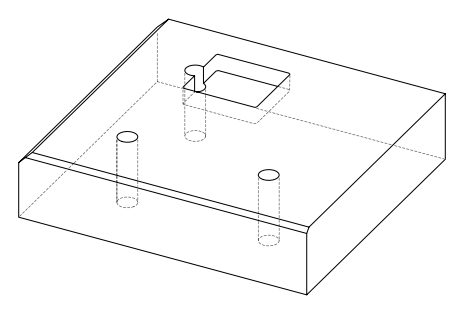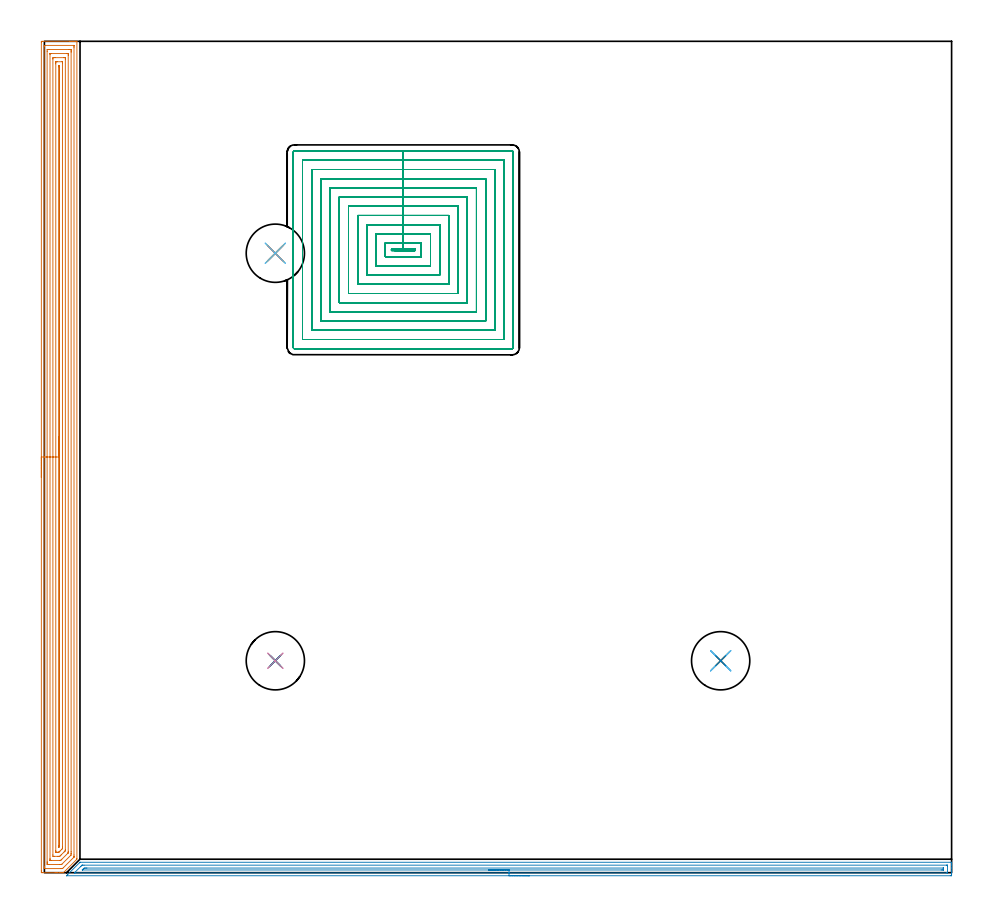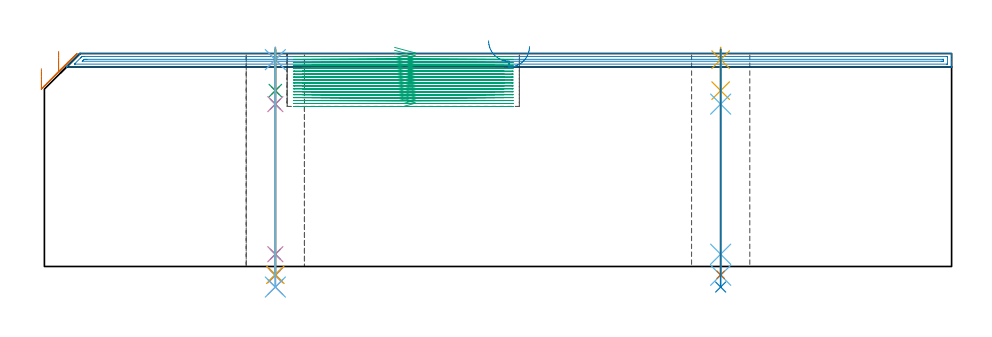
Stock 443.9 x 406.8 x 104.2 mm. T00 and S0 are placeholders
(PLAN: 18 operations, 14 tool changes, 132.6 min)
(1 AREA_MILL | FG_CHAMFER_SURFACE | UGT0205_001 | 22.92 min | 61578 mm3)
(2 AREA_MILL_1 | FG_CHAMFER_SURFACE_1 | UGT0205_001 | 10.49 min | 9333 mm3)
(3 MILL_RECTANGULAR_POCKET | POCKET_RECTANGULAR_STRAIGHT | NXT0201_008 | Follow Part, ap 1.5, ae 75% | 94.47 min | 301989 mm3)
(4 SPOT_DRILL | STEP1HOLE | NXT0321_9005460120000 | 0.05 min | 204 mm3)
(5 SPOT_DRILL_1 | STEP1HOLE_1 | NXT0321_9005460120000 | 0.05 min | 186 mm3)
(6 SPOT_DRILL_2 | STEP1HOLE_2 | NXT0321_9005460120000 | 0.05 min | 167 mm3)
(7 DRILL_BLIND_HOLE_INTO_CENTER | STEP1HOLE | NXT0301_092 | 0.08 min | 1703 mm3)
(8 GUN_DRILL_THROUGH_HOLE | STEP1HOLE | UGT0307_009 | 0.54 min | 9877 mm3)
(9 DRILL_TO_ENLARGE_THROUGH_HOLE | STEP1HOLE | NXT0301_104 | 0.44 min | 4213 mm3)
(10 DRILL_TO_ENLARGE_THROUGH_HOLE_1 | STEP1HOLE | UGT0301_392 | 0.47 min | 50398 mm3)
(11 DRILL_BLIND_HOLE_INTO_CENTER_1 | STEP1HOLE_1 | NXT0301_092 | 0.08 min | 1758 mm3)
(12 GUN_DRILL_THROUGH_HOLE_1 | STEP1HOLE_1 | UGT0307_009 | 0.54 min | 9811 mm3)
(13 DRILL_TO_ENLARGE_THROUGH_HOLE_2 | STEP1HOLE_1 | NXT0301_104 | 0.44 min | 4244 mm3)
(14 DRILL_TO_ENLARGE_THROUGH_HOLE_3 | STEP1HOLE_1 | UGT0301_392 | 0.47 min | 50401 mm3)
(15 DRILL_BLIND_HOLE_INTO_CENTER_2 | STEP1HOLE_2 | NXT0301_092 | 0.08 min | 1752 mm3)
(16 GUN_DRILL_THROUGH_HOLE_2 | STEP1HOLE_2 | UGT0307_009 | 0.54 min | 9848 mm3)
(17 DRILL_TO_ENLARGE_THROUGH_HOLE_4 | STEP1HOLE_2 | NXT0301_104 | 0.44 min | 4085 mm3)
(18 DRILL_TO_ENLARGE_THROUGH_HOLE_5 | STEP1HOLE_2 | UGT0301_392 | 0.47 min | 46463 mm3)
(TOOL UGT0205_001 | Chamfer Mill 20 x 3 x 45 deg. | D20 FL50 Z2)
(TOOL NXT0201_008 | ENDMILL 6mm [2P460-0600-NA 1630] | D6 FL26 Z6)
(TOOL NXT0321_9005460120000 | NC Spot Drill, 142deg, 12mm, Carbide, Uncoated | D12 PA142 FL30 Z2)
(TOOL NXT0301_092 | Carbide Drill 12.1mm [860.1-1210-061A1-MM 2214] | D12.1 PA140 FL77 Z2)
(TOOL UGT0307_009 | Gun Drill 12 mm | D12 PA130 FL24 Z1)
(TOOL NXT0301_104 | Carbide Drill 14mm [860.1-1400-112A1-MM 2214] | D14 PA140 FL123 Z2)
(TOOL UGT0301_392 | Twist Drill 28.5 mm | D28.5 PA118 FL165 Z2)
(OP 1 AREA_MILL)
G17 G21 G94 G90
T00 M6
G54
G17 G0 G90 X-1.5 Y193.4 S1061 M3
G43 Z114.2 H0
Z96.8
G94 G1 Y193.438 Z95.928 F250.
Y193.552 Z95.064
Y193.741 Z94.212
Y194.003 Z93.38
Y194.337 Z92.574
Y194.74 Z91.8
Y195.208 Z91.064
Y195.74 Z90.372
Y196.329 Z89.729
Y196.972 Z89.14
Y197.664 Z88.608
Y198.4 Z88.14
Y199.174 Z87.737
Y199.98 Z87.403
Y200.812 Z87.141
Y201.663 Z86.952
Y202.528 Z86.838
Y203.4 Z86.8
Y406.182
X-1.497 Y406.564 Z86.801
X-1.493 Y406.79 Z86.805
X-1.123 Y406.8 Z87.174
X12.289 Z100.584
X12.895 Z101.189
X13.436 Z101.733
X13.771 Z102.067
X14.312 Z102.608
X14.647 Z102.942
X15.317 Z103.617
X15.612 Z103.911
X15.757 Y406.798 Z104.049
X15.897 Y406.79 Z104.188
X15.9 Y406.629 Z104.2
Y6.871
X15.897 Y6.605 Z104.189
X15.747 Y6.447 Z104.047
X9.39 Y0.09 Z97.688
X9.307 Y0.01 Z97.604
X9.055 Y0. Z97.355
X8.308 Z96.608
X7.638 Z95.933
X6.427 Z94.724
X5.886 Z94.18
X5.28 Z93.576
X-1.123 Z87.174
X-1.493 Y0.01 Z86.805
X-1.497 Y0.236 Z86.801
X-1.5 Y0.618 Z86.8
Y1.002
Y203.4
X-0.086 Z88.214
X-0.085 Y404.23 Z88.215
X-0.084 Y404.396 Z88.216
X-0.079 Y404.758 Z88.221
X-0.071 Y404.79 Z88.229
X-0.005 Y404.794 Z88.295
X0.101 Y404.798 Z88.401
X0.233 Y404.8 Z88.533
X14.251 Y404.799 Z102.551
X14.423 Y404.795 Z102.723
X14.454 Y404.792 Z102.754
X14.479 Y404.787 Z102.779
X14.48 Y404.748 Z102.78
X14.484 Y404.562 Z102.784
X14.485 Y404.396 Z102.785
X14.486 Y403.667 Z102.786
Y8.657
X14.484 Y7.93 Z102.784
X14.482 Y7.764 Z102.782
X14.479 Y7.674 Z102.779
X14.473 Y7.634 Z102.773
X14.44 Y7.598 Z102.74
X14.329 Y7.481 Z102.629
X14.188 Y7.339 Z102.488
X9.254 Y2.404 Z97.554
X8.876 Y2.035 Z97.176
X8.854 Y2.015 Z97.154
X8.811 Y2.01 Z97.111
X8.712 Y2.005 Z97.012
X8.514 Y2.002 Z96.814
X8.034 Y2. Z96.334
X0.149 Y2.001 Z88.449
X-0.023 Y2.005 Z88.277
X-0.054 Y2.008 Z88.246
X-0.079 Y2.013 Z88.221
X-0.08 Y2.052 Z88.22
X-0.084 Y2.238 Z88.216
X-0.085 Y2.404 Z88.215
X-0.086 Y3.133 Z88.214
Y203.4
X1.328 Z89.628
X1.329 Y401.895 Z89.629
X1.334 Y402.609 Z89.634
X1.336 Y402.782 Z89.636
X1.505 Y402.79 Z89.805
X2.195 Y402.799 Z90.495
X12.019 Y402.8 Z100.319
X12.711 Y402.797 Z101.011
X12.895 Y402.79 Z101.195
X13.065 Y402.78 Z101.365
X13.068 Y402.609 Z101.368
X13.07 Y402.431 Z101.37
X13.071 Y401.716 Z101.371
Y401.536
Y10.264
X13.069 Y9.551 Z101.369
X13.068 Y9.374 Z101.368
X13.051 Y8.657 Z101.351
X12.974 Y8.576 Z101.274
X12.895 Y8.495 Z101.195
X8.552 Y4.152 Z96.852
X8.514 Y4.116 Z96.814
X8.422 Y4.033 Z96.722
X8.383 Y4.01 Z96.683
X8.342 Y4.007 Z96.642
X8.17 Y4.003 Z96.47
X7.825 Y4. Z96.125
X7.638 Z95.938
X2.381 Z90.681
X1.689 Y4.003 Z89.989
X1.505 Y4.01 Z89.805
X1.335 Y4.02 Z89.635
X1.332 Y4.191 Z89.632
X1.33 Y4.37 Z89.63
X1.329 Y5.084 Z89.629
X1.328 Y5.264 Z89.628
Y203.4
X2.743 Z91.043
Y400.453
X2.746 Y400.629 Z91.046
X2.75 Y400.767 Z91.05
X2.756 Y400.791 Z91.056
X2.778 Y400.794 Z91.078
X2.83 Y400.797 Z91.13
X3.257 Y400.8 Z91.557
X11.165 Z99.465
X11.566 Y400.79 Z99.866
X11.651 Y400.781 Z99.951
X11.654 Y400.722 Z99.954
X11.656 Y400.66 Z99.956
X11.657 Y400.298 Z99.957
Y399.929
Y10.444
X11.654 Y9.923 Z99.954
X11.65 Y9.737 Z99.95
X11.639 Y9.7 Z99.939
X11.604 Y9.66 Z99.904
X11.501 Y9.551 Z99.801
X8.514 Y6.563 Z96.814
X8.223 Y6.274 Z96.523
X8.025 Y6.082 Z96.325
X7.954 Y6.015 Z96.254
X7.851 Y6.009 Z96.151
X7.638 Y6.001 Z95.938
X3.235 Y6. Z91.535
X2.834 Y6.01 Z91.134
X2.749 Y6.019 Z91.049
X2.746 Y6.078 Z91.046
X2.744 Y6.14 Z91.044
X2.743 Y6.502 Z91.043
Y6.871
Y203.4
X4.157 Z92.457
Y398.143
X4.161 Y398.577 Z92.461
X4.164 Y398.785 Z92.464
X4.371 Y398.794 Z92.671
X5.01 Y398.799 Z93.31
X5.241 Y398.8 Z93.541
X9.623 Y398.798 Z97.923
X10.124 Y398.79 Z98.424
X10.236 Y398.78 Z98.536
X10.243 Y398.143 Z98.543
Y11.337
X10.24 Y10.903 Z98.54
X10.238 Y10.795 Z98.538
X10.235 Y10.745 Z98.535
X10.208 Y10.715 Z98.508
X10.106 Y10.608 Z98.406
X9.946 Y10.444 Z98.246
X9.665 Y10.163 Z97.965
X8.159 Y8.657 Z96.459
X7.895 Y8.395 Z96.195
X7.638 Y8.143 Z95.938
X7.513 Y8.023 Z95.813
X7.398 Y8.009 Z95.698
X6.762 Y8.002 Z95.062
X6.53 Y8. Z94.83
X4.777 Y8.002 Z93.077
X4.276 Y8.01 Z92.576
X4.164 Y8.02 Z92.464
X4.157 Y8.657 Z92.457
Y203.4
X5.571 Z93.871
Y395.783
X5.573 Y396.356 Z93.873
X5.575 Y396.673 Z93.875
X5.578 Y396.775 Z93.878
X5.669 Y396.79 Z93.969
X5.886 Y396.794 Z94.186
X6.327 Y396.799 Z94.627
X8.659 Z96.959
X8.775 Y396.795 Z97.075
X8.811 Y396.791 Z97.111
X8.822 Y396.787 Z97.122
X8.824 Y396.767 Z97.124
X8.826 Y396.677 Z97.126
X8.828 Y396.356 Z97.128
X8.829 Y396.035 Z97.129
Y12.803
X8.828 Y12.231 Z97.128
X8.826 Y11.913 Z97.126
X8.822 Y11.804 Z97.122
X8.817 Y11.777 Z97.117
X8.803 Y11.759 Z97.103
X8.766 Y11.717 Z97.066
X8.514 Y11.462 Z96.814
X8.453 Y11.4 Z96.753
X7.568 Y10.515 Z95.868
X7.496 Y10.444 Z95.796
X7.121 Y10.078 Z95.421
X7.07 Y10.03 Z95.37
X7.033 Y10.01 Z95.333
X6.979 Y10.007 Z95.279
X6.762 Y10.003 Z95.062
X6.321 Y10. Z94.621
X5.886 Z94.186
X5.741 Y10.001 Z94.041
X5.625 Y10.005 Z93.925
X5.589 Y10.009 Z93.889
X5.578 Y10.013 Z93.878
X5.576 Y10.032 Z93.876
X5.574 Y10.123 Z93.874
X5.572 Y10.444 Z93.872
X5.571 Y10.765 Z93.871
Y203.4
X6.985 Z95.285
X6.986 Y394.341 Z95.286
X6.989 Y394.569 Z95.289
X6.992 Y394.779 Z95.292
X7.087 Y394.79 Z95.387
X7.412 Y394.8 Z95.712
X7.413 Y394.799 Z95.713
X7.415 Y394.342 Z95.715
X7.414 Y13.352 Z95.714
X7.412 Y13.124 Z95.712
X7.408 Y12.906 Z95.708
X7.402 Y12.81 Z95.702
X7.37 Y12.776 Z95.67
X7.238 Y12.638 Z95.538
X7.147 Y12.549 Z95.447
X7.026 Y12.435 Z95.326
X6.992 Y12.415 Z95.292
X6.989 Y12.484 Z95.289
X6.987 Y12.572 Z95.287
X6.985 Y12.896 Z95.285
Y13.124
Y203.4
Y204.272 Z95.323
Y205.136 Z95.437
Y205.988 Z95.626
Y206.82 Z95.888
Y207.626 Z96.222
Y208.4 Z96.625
Y209.136 Z97.094
Y209.828 Z97.625
Y210.471 Z98.214
Y211.06 Z98.857
Y211.591 Z99.55
Y212.06 Z100.285
Y212.463 Z101.059
Y212.797 Z101.865
Y213.059 Z102.697
Y213.248 Z103.549
Y213.362 Z104.414
Y213.4 Z105.285
G0 Z114.2
M5
M2
(OP 2 AREA_MILL_1)
G17 G21 G94 G90
T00 M6
G54
G17 G0 G90 X237.35 Y-1.5 S1061 M3
G43 Z114.2 H0
Z107.6
G94 G1 X237.312 Z106.728 F250.
X237.198 Z105.864
X237.009 Z105.012
X236.747 Z104.18
X236.413 Z103.374
X236.01 Z102.6
X235.541 Z101.864
X235.01 Z101.172
X234.421 Z100.529
X233.778 Z99.94
X233.086 Z99.408
X232.35 Z98.94
X231.576 Z98.537
X230.77 Z98.203
X229.938 Z97.941
X229.086 Z97.752
X228.222 Z97.638
X227.35 Z97.6
X10.9
X10.832 Y-1.495 Z97.604
X10.819 Y-1.492 Z97.605
X10.832 Y-1.467 Z97.631
X11.419 Y-0.88 Z98.219
X17.127 Y4.827 Z103.926
X17.374 Y5.076 Z104.172
X17.382 Y5.084 Z104.18
X17.404 Y5.096 Z104.187
X17.687 Y5.1 Z104.2
X443.719
X443.89 Y5.097 Z104.188
X443.893 Y5.033 Z104.124
X443.9 Y4.597 Z103.697
Y4.312 Z103.411
Y3.587 Z102.682
Y2.331 Z101.428
Y0.907 Z100.002
Y0.279 Z99.375
Y-0.615 Z98.482
X443.898 Y-0.88 Z98.216
X443.893 Y-1.491 Z97.606
X443.885 Y-1.493 Z97.604
X443.272 Y-1.5 Z97.6
X227.35
Y-0.086 Z99.014
X15.005 Y-0.085 Z99.015
X14.906 Y-0.084 Z99.016
X14.71 Y-0.079 Z99.021
X14.684 Y-0.076 Z99.024
X14.695 Y-0.061 Z99.039
X14.724 Y-0.028 Z99.072
X14.763 Y0.013 Z99.113
X14.884 Y0.134 Z99.234
X17.687 Y2.937 Z102.037
X18.013 Y3.261 Z102.361
X18.343 Y3.587 Z102.687
X18.425 Y3.663 Z102.763
X18.453 Y3.679 Z102.779
X18.486 Y3.682 Z102.782
X18.581 Y3.684 Z102.784
X19.376 Y3.686 Z102.786
X441.484 Y3.685 Z102.785
X441.582 Y3.684 Z102.784
X441.78 Y3.68 Z102.78
X441.891 Y3.676 Z102.776
X441.894 Y3.646 Z102.746
X441.896 Y3.587 Z102.687
X441.9 Y3.171 Z102.271
X441.899 Y0.013 Z99.113
X441.898 Y-0.039 Z99.061
X441.894 Y-0.064 Z99.036
X441.891 Y-0.073 Z99.027
X441.877 Y-0.079 Z99.021
X441.681 Y-0.084 Z99.016
X441.582 Y-0.085 Z99.015
X227.35 Y-0.086 Z99.014
Y1.328 Z100.428
X18.634 Y1.329 Z100.429
X18.581 Y1.33 Z100.43
X18.556 Y1.332 Z100.432
X18.549 Y1.335 Z100.435
Y1.34 Z100.44
X18.556 Y1.354 Z100.454
X18.564 Y1.364 Z100.464
X18.581 Y1.382 Z100.482
X18.79 Y1.591 Z100.691
X19.001 Y1.8 Z100.9
X19.24 Y2.035 Z101.135
X19.475 Y2.264 Z101.364
X19.9 Y2.268 Z101.368
X20.369 Y2.271 Z101.371
X20.792
X439.695
X439.853 Y2.269 Z101.369
X439.878 Y2.268 Z101.368
X439.886 Y2.266 Z101.366
X439.89 Y2.249 Z101.349
X439.896 Y2.141 Z101.241
X439.899 Y2.004 Z101.104
X439.9 Y1.8 Z100.9
X439.899 Y1.597 Z100.697
X439.893 Y1.391 Z100.491
X439.89 Y1.338 Z100.438
X439.87 Y1.335 Z100.435
X439.813 Y1.332 Z100.432
X439.695 Y1.33 Z100.43
X439.273 Y1.329 Z100.429
X438.801 Y1.328 Z100.428
X227.35
X226.478 Z100.467
X225.613 Z100.58
X224.762 Z100.769
X223.93 Z101.032
X223.124 Z101.365
X222.35 Z101.768
X221.614 Z102.237
X220.922 Z102.768
X220.279 Z103.357
X219.69 Z104.001
X219.158 Z104.693
X218.69 Z105.428
X218.287 Z106.202
X217.953 Z107.008
X217.691 Z107.84
X217.502 Z108.692
X217.388 Z109.557
X217.35 Z110.428
G0 Z114.2
M5
M2
(OP 3 MILL_RECTANGULAR_POCKET)
G17 G21 G94 G90
T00 M6
G54
G17 G0 G90 X171.334 Y304.4 S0 M3
G43 Z114.2 H1
Z107.2
G94 G1 X181.4 Z104.503 F250.
Y305.1 Z104.315
X175.6 Z102.761
X169.8 F500.
Y304.4
X181.4
Y305.1
X175.6
Y308.1
X166.8
Y301.4
X184.4
Y308.1
X175.6
Y312.6
X162.3
Y296.9
X188.9
Y312.6
X175.6
Y317.1
X157.8
Y292.4
X193.4
Y317.1
X175.6
Y321.6
X153.3
Y316.115
Y287.9
X197.9
Y321.6
X175.6
Y326.1
X148.8
Y283.4
X202.4
Y326.1
X175.6
Y330.6
X144.3
Y316.115
Y278.9
X206.9
Y330.6
X175.6
Y335.1
X139.8
Y316.115
Y274.4
X211.4
Y335.1
X175.6
Y339.6
X135.3
Y316.115
Y269.9
X215.9
Y339.6
X175.6
Y344.1
X130.8
Y316.115
Y265.4
X220.4
Y344.1
X175.6
Y348.6
X126.3
Y316.115
Y260.9
X224.9
Y348.6
X175.6
Y353.1
X122.3
G3 X121.8 Y352.6 R0.5
G1 Y256.9
G3 X122.3 Y256.4 R0.5
G1 X228.9
G3 X229.4 Y256.9 R0.5
G1 Y352.6
G3 X228.9 Y353.1 R0.5
G1 X175.6
X174.6
G0 X171.334 Y304.4 Z105.761
G1 X181.4 Z103.064 F250.
Y305.1 Z102.876
X175.6 Z101.322
X169.8 F500.
Y304.4
X181.4
Y305.1
X175.6
Y308.1
X166.8
Y301.4
X184.4
Y308.1
X175.6
Y312.6
X162.3
Y296.9
X188.9
Y312.6
X175.6
Y317.1
X157.8
Y292.4
X193.4
Y317.1
X175.6
Y321.6
X153.3
Y316.115
Y287.9
X197.9
Y321.6
X175.6
Y326.1
X148.8
Y283.4
X202.4
Y326.1
X175.6
Y330.6
X144.3
Y316.115
Y278.9
X206.9
Y330.6
X175.6
Y335.1
X139.8
Y316.115
Y274.4
X211.4
Y335.1
X175.6
Y339.6
X135.3
Y316.115
Y269.9
X215.9
Y339.6
X175.6
Y344.1
X130.8
Y316.115
Y265.4
X220.4
Y344.1
X175.6
Y348.6
X126.3
Y316.115
Y260.9
X224.9
Y348.6
X175.6
Y353.1
X122.3
G3 X121.8 Y352.6 R0.5
G1 Y256.9
G3 X122.3 Y256.4 R0.5
G1 X228.9
G3 X229.4 Y256.9 R0.5
G1 Y352.6
G3 X228.9 Y353.1 R0.5
G1 X175.6
X174.6
G0 X171.334 Y304.4 Z104.322
G1 X181.4 Z101.625 F250.
Y305.1 Z101.437
X175.6 Z99.883
X169.8 F500.
Y304.4
X181.4
Y305.1
X175.6
Y308.1
X166.8
Y301.4
X184.4
Y308.1
X175.6
Y312.6
X162.3
Y296.9
X188.9
Y312.6
X175.6
Y317.1
X157.8
Y292.4
X193.4
Y317.1
X175.6
Y321.6
X153.3
Y316.115
Y287.9
X197.9
Y321.6
X175.6
Y326.1
X148.8
Y283.4
X202.4
Y326.1
X175.6
Y330.6
X144.3
Y316.115
Y278.9
X206.9
Y330.6
X175.6
Y335.1
X139.8
Y316.115
Y274.4
X211.4
Y335.1
X175.6
Y339.6
X135.3
Y316.115
Y269.9
X215.9
Y339.6
X175.6
Y344.1
X130.8
Y316.115
Y265.4
X220.4
Y344.1
X175.6
Y348.6
X126.3
Y316.115
Y260.9
X224.9
Y348.6
X175.6
Y353.1
X122.3
G3 X121.8 Y352.6 R0.5
G1 Y256.9
G3 X122.3 Y256.4 R0.5
G1 X228.9
G3 X229.4 Y256.9 R0.5
G1 Y352.6
G3 X228.9 Y353.1 R0.5
G1 X175.6
X174.6
G0 X171.334 Y304.4 Z102.883
G1 X181.4 Z100.186 F250.
Y305.1 Z99.998
X175.6 Z98.444
X169.8 F500.
Y304.4
X181.4
Y305.1
X175.6
Y308.1
X166.8
Y301.4
X184.4
Y308.1
X175.6
Y312.6
X162.3
Y296.9
X188.9
Y312.6
X175.6
Y317.1
X157.8
Y292.4
X193.4
Y317.1
X175.6
Y321.6
X153.3
Y316.115
Y287.9
X197.9
Y321.6
X175.6
Y326.1
X148.8
Y283.4
X202.4
Y326.1
X175.6
Y330.6
X144.3
Y316.115
Y278.9
X206.9
Y330.6
X175.6
Y335.1
X139.8
Y316.115
Y274.4
X211.4
Y335.1
X175.6
Y339.6
X135.3
Y316.115
Y269.9
X215.9
Y339.6
X175.6
Y344.1
X130.8
Y316.115
Y265.4
X220.4
Y344.1
X175.6
Y348.6
X126.3
Y316.115
Y260.9
X224.9
Y348.6
X175.6
Y353.1
X122.3
G3 X121.8 Y352.6 R0.5
G1 Y256.9
G3 X122.3 Y256.4 R0.5
G1 X228.9
G3 X229.4 Y256.9 R0.5
G1 Y352.6
G3 X228.9 Y353.1 R0.5
G1 X175.6
X174.6
G0 X171.334 Y304.4 Z101.444
G1 X181.4 Z98.747 F250.
Y305.1 Z98.56
X175.6 Z97.005
X169.8 F500.
Y304.4
X181.4
Y305.1
X175.6
Y308.1
X166.8
Y301.4
X184.4
Y308.1
X175.6
Y312.6
X162.3
Y296.9
X188.9
Y312.6
X175.6
Y317.1
X157.8
Y292.4
X193.4
Y317.1
X175.6
Y321.6
X153.3
Y316.115
Y287.9
X197.9
Y321.6
X175.6
Y326.1
X148.8
Y316.115
Y283.4
X202.4
Y326.1
X175.6
Y330.6
X144.3
Y278.9
X206.9
Y330.6
X175.6
Y335.1
X139.8
Y316.115
Y274.4
X211.4
Y335.1
X175.6
Y339.6
X135.3
Y316.115
Y269.9
X215.9
Y339.6
X175.6
Y344.1
X130.8
Y316.115
Y265.4
X220.4
Y344.1
X175.6
Y348.6
X126.3
Y316.115
Y260.9
X224.9
Y348.6
X175.6
Y353.1
X122.3
G3 X121.8 Y352.6 R0.5
G1 Y256.9
G3 X122.3 Y256.4 R0.5
G1 X228.9
G3 X229.4 Y256.9 R0.5
G1 Y352.6
G3 X228.9 Y353.1 R0.5
G1 X175.6
X174.6
G0 X171.334 Y304.4 Z100.005
G1 X181.4 Z97.308 F250.
Y305.1 Z97.121
X175.6 Z95.567
X169.8 F500.
Y304.4
X181.4
Y305.1
X175.6
Y308.1
X166.8
Y301.4
X184.4
Y308.1
X175.6
Y312.6
X162.3
Y296.9
X188.9
Y312.6
X175.6
Y317.1
X157.8
Y292.4
X193.4
Y317.1
X175.6
Y321.6
X153.3
Y316.115
Y287.9
X197.9
Y321.6
X175.6
Y326.1
X148.8
Y316.115
Y283.4
X202.4
Y326.1
X175.6
Y330.6
X144.3
Y278.9
X206.9
Y330.6
X175.6
Y335.1
X139.8
Y316.115
Y274.4
X211.4
Y335.1
X175.6
Y339.6
X135.3
Y316.115
Y269.9
X215.9
Y339.6
X175.6
Y344.1
X130.8
Y316.115
Y265.4
X220.4
Y344.1
X175.6
Y348.6
X126.3
Y316.115
Y260.9
X224.9
Y348.6
X175.6
Y353.1
X122.3
G3 X121.8 Y352.6 R0.5
G1 Y256.9
G3 X122.3 Y256.4 R0.5
G1 X228.9
G3 X229.4 Y256.9 R0.5
G1 Y352.6
G3 X228.9 Y353.1 R0.5
G1 X175.6
X174.6
G0 X171.334 Y304.4 Z98.567
G1 X181.4 Z95.869 F250.
Y305.1 Z95.682
X175.6 Z94.128
X169.8 F500.
Y304.4
X181.4
Y305.1
X175.6
Y308.1
X166.8
Y301.4
X184.4
Y308.1
X175.6
Y312.6
X162.3
Y296.9
X188.9
Y312.6
X175.6
Y317.1
X157.8
Y292.4
X193.4
Y317.1
X175.6
Y321.6
X153.3
Y287.9
X197.9
Y321.6
X175.6
Y326.1
X148.8
Y316.115
Y283.4
X202.4
Y326.1
X175.6
Y330.6
X144.3
Y316.115
Y278.9
X206.9
Y330.6
X175.6
Y335.1
X139.8
Y316.115
Y274.4
X211.4
Y335.1
X175.6
Y339.6
X135.3
Y316.115
Y269.9
X215.9
Y339.6
X175.6
Y344.1
X130.8
Y316.115
Y265.4
X220.4
Y344.1
X175.6
Y348.6
X126.3
Y316.115
Y260.9
X224.9
Y348.6
X175.6
Y353.1
X122.3
G3 X121.8 Y352.6 R0.5
G1 Y256.9
G3 X122.3 Y256.4 R0.5
G1 X228.9
G3 X229.4 Y256.9 R0.5
G1 Y352.6
G3 X228.9 Y353.1 R0.5
G1 X175.6
X174.6
G0 X171.334 Y304.4 Z97.128
G1 X181.4 Z94.431 F250.
Y305.1 Z94.243
X175.6 Z92.689
X169.8 F500.
Y304.4
X181.4
Y305.1
X175.6
Y308.1
X166.8
Y301.4
X184.4
Y308.1
X175.6
Y312.6
X162.3
Y296.9
X188.9
Y312.6
X175.6
Y317.1
X157.8
Y292.4
X193.4
Y317.1
X175.6
Y321.6
X153.3
Y316.115
Y287.9
X197.9
Y321.6
X175.6
Y326.1
X148.8
Y316.115
Y283.4
X202.4
Y326.1
X175.6
Y330.6
X144.3
Y316.115
Y278.9
X206.9
Y330.6
X175.6
Y335.1
X139.8
Y316.115
Y274.4
X211.4
Y335.1
X175.6
Y339.6
X135.3
Y316.115
Y269.9
X215.9
Y339.6
X175.6
Y344.1
X130.8
Y316.115
Y265.4
X220.4
Y344.1
X175.6
Y348.6
X126.3
Y316.115
Y260.9
X224.9
Y348.6
X175.6
Y353.1
X122.3
G3 X121.8 Y352.6 R0.5
G1 Y256.9
G3 X122.3 Y256.4 R0.5
G1 X228.9
G3 X229.4 Y256.9 R0.5
G1 Y352.6
G3 X228.9 Y353.1 R0.5
G1 X175.6
X174.6
G0 X171.334 Y304.4 Z95.689
G1 X181.4 Z92.992 F250.
Y305.1 Z92.804
X175.6 Z91.25
X169.8 F500.
Y304.4
X181.4
Y305.1
X175.6
Y308.1
X166.8
Y301.4
X184.4
Y308.1
X175.6
Y312.6
X162.3
Y296.9
X188.9
Y312.6
X175.6
Y317.1
X157.8
Y292.4
X193.4
Y317.1
X175.6
Y321.6
X153.3
Y316.115
Y287.9
X197.9
Y321.6
X175.6
Y326.1
X148.8
Y316.115
Y283.4
X202.4
Y326.1
X175.6
Y330.6
X144.3
Y316.115
Y278.9
X206.9
Y330.6
X175.6
Y335.1
X139.8
Y316.115
Y274.4
X211.4
Y335.1
X175.6
Y339.6
X135.3
Y316.115
Y269.9
X215.9
Y339.6
X175.6
Y344.1
X130.8
Y316.115
Y265.4
X220.4
Y344.1
X175.6
Y348.6
X126.3
Y316.115
Y260.9
X224.9
Y348.6
X175.6
Y353.1
X122.3
G3 X121.8 Y352.6 R0.5
G1 Y256.9
G3 X122.3 Y256.4 R0.5
G1 X228.9
G3 X229.4 Y256.9 R0.5
G1 Y352.6
G3 X228.9 Y353.1 R0.5
G1 X175.6
X174.6
G0 X171.334 Y304.4 Z94.25
G1 X181.4 Z91.553 F250.
Y305.1 Z91.365
X175.6 Z89.811
X169.8 F500.
Y304.4
X181.4
Y305.1
X175.6
Y308.1
X166.8
Y301.4
X184.4
Y308.1
X175.6
Y312.6
X162.3
Y296.9
X188.9
Y312.6
X175.6
Y317.1
X157.8
Y292.4
X193.4
Y317.1
X175.6
Y321.6
X153.3
Y316.115
Y287.9
X197.9
Y321.6
X175.6
Y326.1
X148.8
Y316.115
Y283.4
X202.4
Y326.1
X175.6
Y330.6
X144.3
Y278.9
X206.9
Y330.6
X175.6
Y335.1
X139.8
Y316.115
Y274.4
X211.4
Y335.1
X175.6
Y339.6
X135.3
Y316.115
Y269.9
X215.9
Y339.6
X175.6
Y344.1
X130.8
Y316.115
Y265.4
X220.4
Y344.1
X175.6
Y348.6
X126.3
Y316.115
Y260.9
X224.9
Y348.6
X175.6
Y353.1
X122.3
G3 X121.8 Y352.6 R0.5
G1 Y256.9
G3 X122.3 Y256.4 R0.5
G1 X228.9
G3 X229.4 Y256.9 R0.5
G1 Y352.6
G3 X228.9 Y353.1 R0.5
G1 X175.6
X174.6
G0 X171.334 Y304.4 Z92.811
G1 X181.4 Z90.114 F250.
Y305.1 Z89.926
X175.6 Z88.372
X169.8 F500.
Y304.4
X181.4
Y305.1
X175.6
Y308.1
X166.8
Y301.4
X184.4
Y308.1
X175.6
Y312.6
X162.3
Y296.9
X188.9
Y312.6
X175.6
Y317.1
X157.8
Y292.4
X193.4
Y317.1
X175.6
Y321.6
X153.3
Y316.115
Y287.9
X197.9
Y321.6
X175.6
Y326.1
X148.8
Y316.115
Y283.4
X202.4
Y326.1
X175.6
Y330.6
X144.3
Y278.9
X206.9
Y330.6
X175.6
Y335.1
X139.8
Y316.115
Y274.4
X211.4
Y335.1
X175.6
Y339.6
X135.3
Y316.115
Y269.9
X215.9
Y339.6
X175.6
Y344.1
X130.8
Y316.115
Y265.4
X220.4
Y344.1
X175.6
Y348.6
X126.3
Y316.115
Y260.9
X224.9
Y348.6
X175.6
Y353.1
X122.3
G3 X121.8 Y352.6 R0.5
G1 Y256.9
G3 X122.3 Y256.4 R0.5
G1 X228.9
G3 X229.4 Y256.9 R0.5
G1 Y352.6
G3 X228.9 Y353.1 R0.5
G1 X175.6
X174.6
G0 X171.334 Y304.4 Z91.372
G1 X181.4 Z88.675 F250.
Y305.1 Z88.487
X175.6 Z86.933
X169.8 F500.
Y304.4
X181.4
Y305.1
X175.6
Y308.1
X166.8
Y301.4
X184.4
Y308.1
X175.6
Y312.6
X162.3
Y296.9
X188.9
Y312.6
X175.6
Y317.1
X157.8
Y292.4
X193.4
Y317.1
X175.6
Y321.6
X153.3
Y316.115
Y287.9
X197.9
Y321.6
X175.6
Y326.1
X148.8
Y316.115
Y283.4
X202.4
Y326.1
X175.6
Y330.6
X144.3
Y316.115
Y278.9
X206.9
Y330.6
X175.6
Y335.1
X139.8
Y316.115
Y274.4
X211.4
Y335.1
X175.6
Y339.6
X135.3
Y316.115
Y269.9
X215.9
Y339.6
X175.6
Y344.1
X130.8
Y316.115
Y265.4
X220.4
Y344.1
X175.6
Y348.6
X126.3
Y316.115
Y260.9
X224.9
Y348.6
X175.6
Y353.1
X122.3
G3 X121.8 Y352.6 R0.5
G1 Y256.9
G3 X122.3 Y256.4 R0.5
G1 X228.9
G3 X229.4 Y256.9 R0.5
G1 Y352.6
G3 X228.9 Y353.1 R0.5
G1 X175.6
X174.6
G0 X171.334 Y304.4 Z89.933
G1 X181.4 Z87.236 F250.
Y305.1 Z87.049
X175.6 Z85.494
X169.8 F500.
Y304.4
X181.4
Y305.1
X175.6
Y308.1
X166.8
Y301.4
X184.4
Y308.1
X175.6
Y312.6
X162.3
Y296.9
X188.9
Y312.6
X175.6
Y317.1
X157.8
Y292.4
X193.4
Y317.1
X175.6
Y321.6
X153.3
Y316.115
Y287.9
X197.9
Y321.6
X175.6
Y326.1
X148.8
Y316.115
Y283.4
X202.4
Y326.1
X175.6
Y330.6
X144.3
Y278.9
X206.9
Y330.6
X175.6
Y335.1
X139.8
Y316.115
Y274.4
X211.4
Y335.1
X175.6
Y339.6
X135.3
Y316.115
Y269.9
X215.9
Y339.6
X175.6
Y344.1
X130.8
Y316.115
Y265.4
X220.4
Y344.1
X175.6
Y348.6
X126.3
Y316.115
Y260.9
X224.9
Y348.6
X175.6
Y353.1
X122.3
G3 X121.8 Y352.6 R0.5
G1 Y256.9
G3 X122.3 Y256.4 R0.5
G1 X228.9
G3 X229.4 Y256.9 R0.5
G1 Y352.6
G3 X228.9 Y353.1 R0.5
G1 X175.6
X174.6
G0 X171.334 Y304.4 Z88.494
G1 X181.4 Z85.797 F250.
Y305.1 Z85.61
X175.6 Z84.056
X169.8 F500.
Y304.4
X181.4
Y305.1
X175.6
Y308.1
X166.8
Y301.4
X184.4
Y308.1
X175.6
Y312.6
X162.3
Y296.9
X188.9
Y312.6
X175.6
Y317.1
X157.8
Y292.4
X193.4
Y317.1
X175.6
Y321.6
X153.3
Y316.115
Y287.9
X197.9
Y321.6
X175.6
Y326.1
X148.8
Y316.115
Y283.4
X202.4
Y326.1
X175.6
Y330.6
X144.3
Y278.9
X206.9
Y330.6
X175.6
Y335.1
X139.8
Y316.115
Y274.4
X211.4
Y335.1
X175.6
Y339.6
X135.3
Y316.115
Y269.9
X215.9
Y339.6
X175.6
Y344.1
X130.8
Y316.115
Y265.4
X220.4
Y344.1
X175.6
Y348.6
X126.3
Y316.115
Y260.9
X224.9
Y348.6
X175.6
Y353.1
X122.3
G3 X121.8 Y352.6 R0.5
G1 Y256.9
G3 X122.3 Y256.4 R0.5
G1 X228.9
G3 X229.4 Y256.9 R0.5
G1 Y352.6
G3 X228.9 Y353.1 R0.5
G1 X175.6
X174.6
G0 X171.334 Y304.4 Z87.056
G1 X181.4 Z84.358 F250.
Y305.1 Z84.171
X175.6 Z82.617
X169.8 F500.
Y304.4
X181.4
Y305.1
X175.6
Y308.1
X166.8
Y301.4
X184.4
Y308.1
X175.6
Y312.6
X162.3
Y296.9
X188.9
Y312.6
X175.6
Y317.1
X157.8
Y292.4
X193.4
Y317.1
X175.6
Y321.6
X153.3
Y316.115
Y287.9
X197.9
Y321.6
X175.6
Y326.1
X148.8
Y316.115
Y283.4
X202.4
Y326.1
X175.6
Y330.6
X144.3
Y278.9
X206.9
Y330.6
X175.6
Y335.1
X139.8
Y316.115
Y274.4
X211.4
Y335.1
X175.6
Y339.6
X135.3
Y316.115
Y269.9
X215.9
Y339.6
X175.6
Y344.1
X130.8
Y316.115
Y265.4
X220.4
Y344.1
X175.6
Y348.6
X126.3
Y316.115
Y260.9
X224.9
Y348.6
X175.6
Y353.1
X122.3
G3 X121.8 Y352.6 R0.5
G1 Y256.9
G3 X122.3 Y256.4 R0.5
G1 X228.9
G3 X229.4 Y256.9 R0.5
G1 Y352.6
G3 X228.9 Y353.1 R0.5
G1 X175.6
X174.6
G0 X171.334 Y304.4 Z85.617
G1 X181.4 Z82.919 F250.
Y305.1 Z82.732
X175.6 Z81.178
X169.8 F500.
Y304.4
X181.4
Y305.1
X175.6
Y308.1
X166.8
Y301.4
X184.4
Y308.1
X175.6
Y312.6
X162.3
Y296.9
X188.9
Y312.6
X175.6
Y317.1
X157.8
Y292.4
X193.4
Y317.1
X175.6
Y321.6
X153.3
Y316.115
Y287.9
X197.9
Y321.6
X175.6
Y326.1
X148.8
Y316.115
Y283.4
X202.4
Y326.1
X175.6
Y330.6
X144.3
Y278.9
X206.9
Y330.6
X175.6
Y335.1
X139.8
Y316.115
Y274.4
X211.4
Y335.1
X175.6
Y339.6
X135.3
Y316.115
Y269.9
X215.9
Y339.6
X175.6
Y344.1
X130.8
Y316.115
Y265.4
X220.4
Y344.1
X175.6
Y348.6
X126.3
Y316.115
Y260.9
X224.9
Y348.6
X175.6
Y353.1
X122.3
G3 X121.8 Y352.6 R0.5
G1 Y256.9
G3 X122.3 Y256.4 R0.5
G1 X228.9
G3 X229.4 Y256.9 R0.5
G1 Y352.6
G3 X228.9 Y353.1 R0.5
G1 X175.6
X174.6
G0 X171.334 Y304.4 Z84.178
G1 X181.4 Z81.481 F250.
Y305.1 Z81.293
X175.6 Z79.739
X169.8 F500.
Y304.4
X181.4
Y305.1
X175.6
Y308.1
X166.8
Y301.4
X184.4
Y308.1
X175.6
Y312.6
X162.3
Y296.9
X188.9
Y312.6
X175.6
Y317.1
X157.8
Y292.4
X193.4
Y317.1
X175.6
Y321.6
X153.3
Y316.115
Y287.9
X197.9
Y321.6
X175.6
Y326.1
X148.8
Y316.115
Y283.4
X202.4
Y326.1
X175.6
Y330.6
X144.3
Y278.9
X206.9
Y330.6
X175.6
Y335.1
X139.8
Y316.115
Y274.4
X211.4
Y335.1
X175.6
Y339.6
X135.3
Y316.115
Y269.9
X215.9
Y339.6
X175.6
Y344.1
X130.8
Y316.115
Y265.4
X220.4
Y344.1
X175.6
Y348.6
X126.3
Y316.115
Y260.9
X224.9
Y348.6
X175.6
Y353.1
X122.3
G3 X121.8 Y352.6 R0.5
G1 Y256.9
G3 X122.3 Y256.4 R0.5
G1 X228.9
G3 X229.4 Y256.9 R0.5
G1 Y352.6
G3 X228.9 Y353.1 R0.5
G1 X175.6
X174.6
G0 X171.334 Y304.4 Z82.739
G1 X181.4 Z80.042 F250.
Y305.1 Z79.854
X175.6 Z78.3
X169.8 F500.
Y304.4
X181.4
Y305.1
X175.6
Y308.1
X166.8
Y301.4
X184.4
Y308.1
X175.6
Y312.6
X162.3
Y296.9
X188.9
Y312.6
X175.6
Y317.1
X157.8
Y292.4
X193.4
Y317.1
X175.6
Y321.6
X153.3
Y316.115
Y287.9
X197.9
Y321.6
X175.6
Y326.1
X148.8
Y316.115
Y283.4
X202.4
Y326.1
X175.6
Y330.6
X144.3
Y278.9
X206.9
Y330.6
X175.6
Y335.1
X139.8
Y316.115
Y274.4
X211.4
Y335.1
X175.6
Y339.6
X135.3
Y316.115
Y269.9
X215.9
Y339.6
X175.6
Y344.1
X130.8
Y316.115
Y265.4
X220.4
Y344.1
X175.6
Y348.6
X126.3
Y316.115
Y260.9
X224.9
Y348.6
X175.6
Y353.1
X122.3
G3 X121.8 Y352.6 R0.5
G1 Y256.9
G3 X122.3 Y256.4 R0.5
G1 X228.9
G3 X229.4 Y256.9 R0.5
G1 Y352.6
G3 X228.9 Y353.1 R0.5
G1 X175.6
X174.6
G0 Z114.2
M5
M2
(OP 4 SPOT_DRILL)
G17 G21 G94 G90
T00 M6
G54
G17 G0 G90 X113. Y103.7 S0 M3
G43 Z114.2 H0
G94 G81 G98 Z101.2 F250. R107.2
G80
M5
M2
(OP 5 SPOT_DRILL_1)
G17 G21 G94 G90
T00 M6
G54
G17 G0 G90 X330.9 Y103.7 S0 M3
G43 Z114.2 H0
G94 G81 G98 Z101.2 F250. R107.2
G80
M5
M2
(OP 6 SPOT_DRILL_2)
G17 G21 G94 G90
T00 M6
G54
G17 G0 G90 X113. Y303.1 S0 M3
G43 Z114.2 H0
G94 G81 G98 Z101.2 F250. R107.2
G80
M5
M2
(OP 7 DRILL_BLIND_HOLE_INTO_CENTER)
G17 G21 G94 G90
T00 M6
G54
G17 G0 G90 X113. Y103.7 S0 M3
G43 Z114.2 H1
G94 G81 G98 Z86.05 F250. R106.2
G80
M5
M2
(OP 8 GUN_DRILL_THROUGH_HOLE)
G17 G21 G94 G90
T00 M6
G54
G17 G0 G90 X113. Y103.7 M8
G43 Z114.2 H0
Z99.065
S716 M3
G94 G1 Z79.436 F125. M26
G4 X.084
Z6. F250.
G4 X.084
Z-4.298 F125.
G4 X.084
M5
M9
G0 Z99.065
Z114.2
M2
(OP 9 DRILL_TO_ENLARGE_THROUGH_HOLE)
G17 G21 G94 G90
T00 M6
G54
G17 G0 G90 X113. Y103.7 S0 M3
G43 Z114.2 H1
G94 G73 G98 Z-4.048 F250. Q13.531 R106.2
G80
M5
M2
(OP 10 DRILL_TO_ENLARGE_THROUGH_HOLE_1)
G17 G21 G94 G90
T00 M6
G54
G17 G0 G90 X113. Y103.7 S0 M3
G43 Z114.2 H0
G94 G73 G98 Z-10.062 F250. Q22.852 R106.2
G80
M5
M2
(OP 11 DRILL_BLIND_HOLE_INTO_CENTER_1)
G17 G21 G94 G90
T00 M6
G54
G17 G0 G90 X330.9 Y103.7 S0 M3
G43 Z114.2 H1
G94 G81 G98 Z86.05 F250. R106.2
G80
M5
M2
(OP 12 GUN_DRILL_THROUGH_HOLE_1)
G17 G21 G94 G90
T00 M6
G54
G17 G0 G90 X330.9 Y103.7 M8
G43 Z114.2 H0
Z99.065
S716 M3
G94 G1 Z79.436 F125. M26
G4 X.084
Z6. F250.
G4 X.084
Z-4.298 F125.
G4 X.084
M5
M9
G0 Z99.065
Z114.2
M2
(OP 13 DRILL_TO_ENLARGE_THROUGH_HOLE_2)
G17 G21 G94 G90
T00 M6
G54
G17 G0 G90 X330.9 Y103.7 S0 M3
G43 Z114.2 H1
G94 G73 G98 Z-4.048 F250. Q13.531 R106.2
G80
M5
M2
(OP 14 DRILL_TO_ENLARGE_THROUGH_HOLE_3)
G17 G21 G94 G90
T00 M6
G54
G17 G0 G90 X330.9 Y103.7 S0 M3
G43 Z114.2 H0
G94 G73 G98 Z-10.062 F250. Q22.852 R106.2
G80
M5
M2
(OP 15 DRILL_BLIND_HOLE_INTO_CENTER_2)
G17 G21 G94 G90
T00 M6
G54
G17 G0 G90 X113. Y303.1 S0 M3
G43 Z114.2 H1
G94 G81 G98 Z86.05 F250. R106.2
G80
M5
M2
(OP 16 GUN_DRILL_THROUGH_HOLE_2)
G17 G21 G94 G90
T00 M6
G54
G17 G0 G90 X113. Y303.1 M8
G43 Z114.2 H0
Z99.065
S716 M3
G94 G1 Z79.436 F125. M26
G4 X.084
Z6. F250.
G4 X.084
Z-4.298 F125.
G4 X.084
M5
M9
G0 Z99.065
Z114.2
M2
(OP 17 DRILL_TO_ENLARGE_THROUGH_HOLE_4)
G17 G21 G94 G90
T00 M6
G54
G17 G0 G90 X113. Y303.1 S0 M3
G43 Z114.2 H1
G94 G73 G98 Z-4.048 F250. Q13.531 R106.2
G80
M5
M2
(OP 18 DRILL_TO_ENLARGE_THROUGH_HOLE_5)
G17 G21 G94 G90
T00 M6
G54
G17 G0 G90 X113. Y303.1 S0 M3
G43 Z114.2 H0
G94 G73 G98 Z-10.062 F250. Q22.852 R106.2
G80
M5
M2
